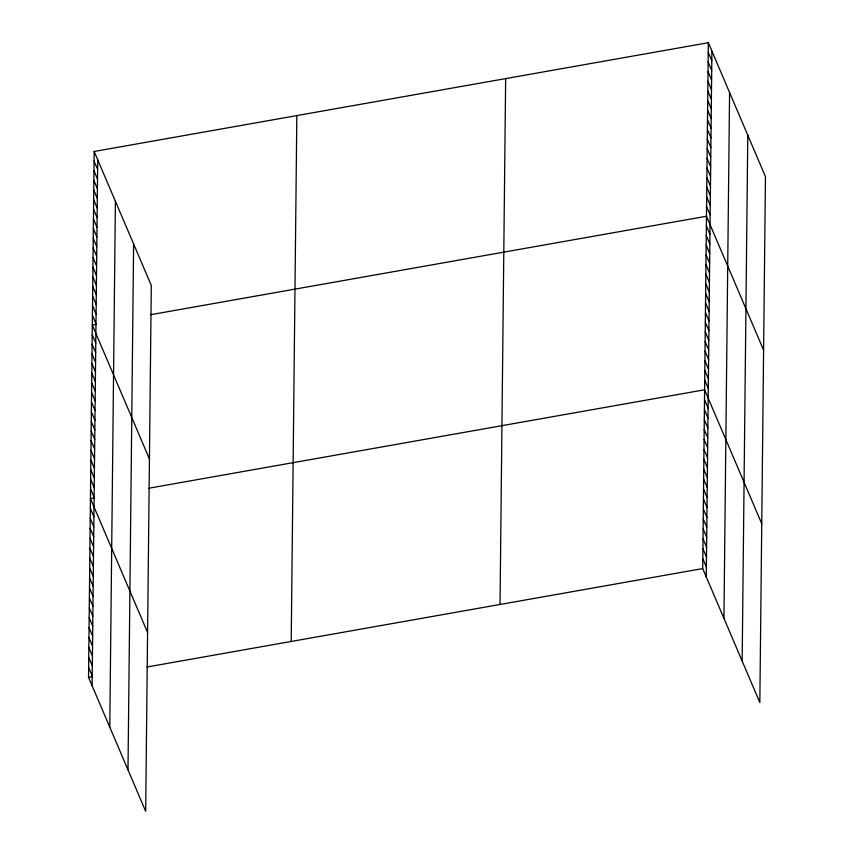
<?xml version="1.0" encoding="UTF-8"?>
<svg xmlns="http://www.w3.org/2000/svg" width="854" height="854" viewBox="0 0 854 854"><rect width="100%" height="100%" fill="white"/><g stroke="black" fill="none" stroke-linecap="round" stroke-linejoin="round"><path stroke-width="1.28" d="M94.164 151.489L151.297 285.428L145.671 811.3L88.538 677.361L94.164 151.489L708.329 42.7L765.462 176.639L759.836 702.511L702.703 568.572L708.329 42.7M92.104 685.73L97.73 159.858M109.782 727.17L115.407 201.298M127.993 769.86L133.619 243.988M291.214 641.461L296.84 115.589M500.028 604.472L505.653 78.6M706.269 576.941L711.905 51.069M723.946 618.371L729.572 92.51M742.158 661.071L747.784 135.199M96.107 324.36L92.307 325.032L149.439 458.961M150.582 314.71L706.471 216.233L763.604 350.172M94.25 497.893L90.449 498.565L147.582 632.504M148.724 488.242L704.614 389.776L761.747 523.716M88.538 677.361L92.339 676.688M146.813 667.038L702.703 568.572M708.233 52.34L711.798 60.709M708.126 61.979L711.692 70.348M708.019 71.619L711.595 79.988M707.923 81.269L711.489 89.627M707.817 90.908L711.382 99.267M707.71 100.548L711.286 108.917M707.614 110.187L711.179 118.557M707.507 119.827L711.072 128.196M707.4 129.466L710.976 137.836M707.304 139.106L710.87 147.475M707.197 148.745L710.763 157.115M707.091 158.396L710.667 166.754M706.995 168.035L710.56 176.394M706.888 177.675L710.453 186.044M706.781 187.314L710.357 195.683M706.685 196.954L710.25 205.323M706.578 206.593L710.144 214.962M706.375 225.883L709.941 234.242M706.269 235.523L709.834 243.881M706.162 245.162L709.738 253.531M706.066 254.802L709.631 263.171M705.959 264.441L709.525 272.81M705.852 274.081L709.428 282.45M705.756 283.72L709.322 292.089M705.65 293.37L709.215 301.729M705.543 303.01L709.119 311.368M705.447 312.649L709.012 321.008M705.34 322.289L708.905 330.658M705.233 331.928L708.809 340.298M705.137 341.568L708.703 349.937M705.03 351.207L708.596 359.577M704.924 360.847L708.5 369.216M704.828 370.497L708.393 378.856M704.721 380.137L708.286 388.495M704.507 399.704L708.083 408.073M704.411 409.642L707.977 418.012M704.304 419.57L707.87 427.939M704.198 429.509L707.763 437.878M704.091 439.436L707.656 447.806M703.984 449.375L707.55 457.744M703.877 459.303L707.443 467.672M703.771 469.241L707.336 477.61M703.664 479.169L707.229 487.538M703.557 489.107L707.123 497.476M703.45 499.035L707.016 507.404M703.344 508.973L706.909 517.343M703.237 518.901L706.802 527.27M703.13 528.839L706.696 537.209M703.023 538.767L706.589 547.136M702.917 548.706L706.482 557.075M702.81 558.633L706.375 567.003M94.057 161.128L97.634 169.498M93.961 170.779L97.527 179.137M93.855 180.418L97.42 188.777M93.748 190.058L97.324 198.416M93.652 199.697L97.217 208.066M93.545 209.337L97.11 217.706M93.438 218.976L97.014 227.345M93.342 228.616L96.908 236.985M93.235 238.255L96.801 246.625M93.129 247.906L96.705 256.264M93.033 257.545L96.598 265.904M92.926 267.185L96.491 275.554M92.83 276.824L96.395 285.193M92.723 286.464L96.288 294.833M92.616 296.103L96.182 304.472M92.52 305.743L96.086 314.112M92.413 315.393L95.979 323.751M92.211 334.672L95.776 343.041M92.104 344.311L95.669 352.681M91.997 353.951L95.563 362.32M91.901 363.59L95.467 371.96M91.794 373.23L95.36 381.599M91.688 382.88L95.253 391.239M91.591 392.52L95.157 400.878M91.485 402.159L95.05 410.518M91.378 411.799L94.943 420.168M91.282 421.438L94.847 429.808M91.175 431.078L94.741 439.447M91.068 440.717L94.645 449.087M90.972 450.357L94.538 458.726M90.866 460.007L94.431 468.366M90.759 469.647L94.335 478.005M90.663 479.286L94.228 487.655M90.556 488.926L94.121 497.295M90.343 508.504L93.919 516.862M90.236 518.431L93.812 526.801M90.129 528.37L93.705 536.728M90.022 538.298L93.598 546.667M89.916 548.236L93.492 556.594M89.819 558.164L93.385 566.533M89.713 568.102L93.278 576.461M89.606 578.03L93.171 586.399M89.499 587.968L93.065 596.327M89.392 597.896L92.958 606.265M89.286 607.834L92.851 616.193M89.179 617.762L92.744 626.131M89.072 627.701L92.638 636.059M88.965 637.628L92.531 645.998M88.859 647.567L92.424 655.925M88.752 657.495L92.317 665.864M88.645 667.433L92.211 675.792"/></g></svg>
